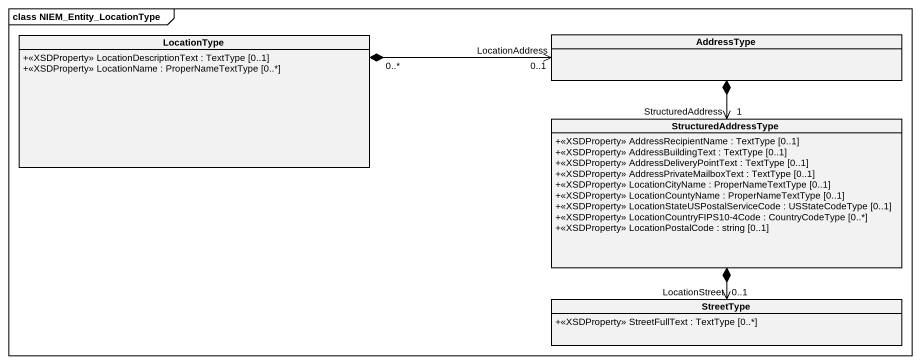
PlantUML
@startuml
mainframe class NIEM_Entity_LocationType
hide circle
hide empty members
skinparam classAttributeIconSize 0
class LocationType {
  +<<XSDProperty>> LocationDescriptionText : TextType [0..1]
  +<<XSDProperty>> LocationName : ProperNameTextType [0..*]
}
class AddressType
class StructuredAddressType {
  +<<XSDProperty>> AddressRecipientName : TextType [0..1]
  +<<XSDProperty>> AddressBuildingText : TextType [0..1]
  +<<XSDProperty>> AddressDeliveryPointText : TextType [0..1]
  +<<XSDProperty>> AddressPrivateMailboxText : TextType [0..1]
  +<<XSDProperty>> LocationCityName : ProperNameTextType [0..1]
  +<<XSDProperty>> LocationCountyName : ProperNameTextType [0..1]
  +<<XSDProperty>> LocationStateUSPostalServiceCode : USStateCodeType [0..1]
  +<<XSDProperty>> LocationCountryFIPS10-4Code : CountryCodeType [0..*]
  +<<XSDProperty>> LocationPostalCode : string [0..1]
}
class StreetType {
  +<<XSDProperty>> StreetFullText : TextType [0..*]
}
LocationType "0..*" *-right-> "LocationAddress\n0..1" AddressType
StructuredAddressType "StructuredAddress\n1" <-up-* AddressType
StreetType "LocationStreet\n0..1" <-up-* StructuredAddressType
@enduml
